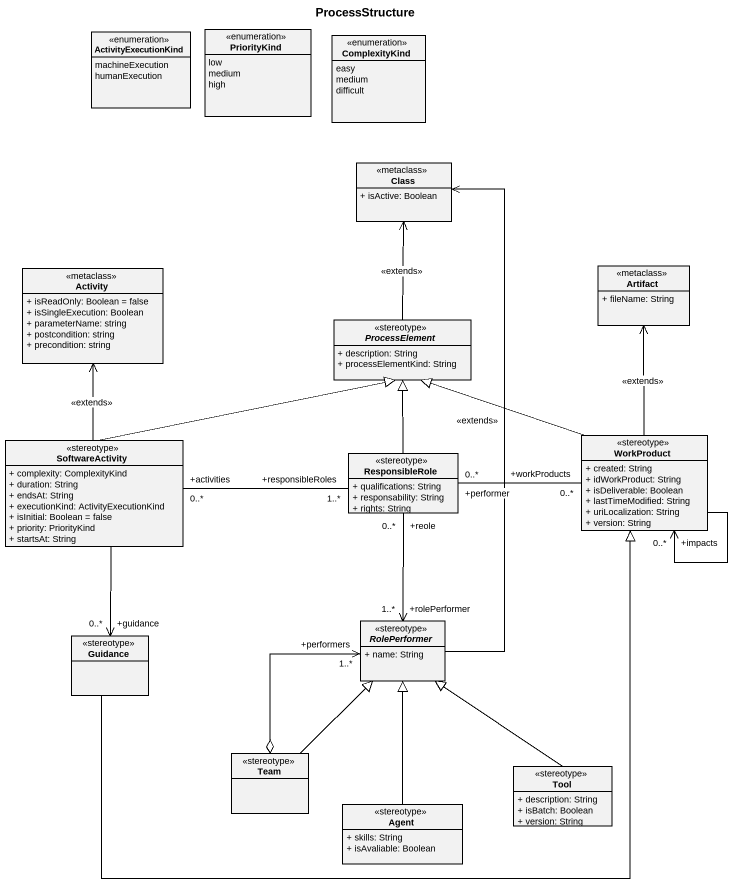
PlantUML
@startuml
title ProcessStructure
hide circle
hide empty members
skinparam classAttributeIconSize 0
enum ActivityExecutionKind {
  machineExecution
  humanExecution
}
enum PriorityKind {
  low
  medium
  high
}
enum ComplexityKind {
  easy
  medium
  difficult
}
class "Class" as Class_ <<metaclass>> {
  + isActive: Boolean
}
class Activity <<metaclass>> {
  + isReadOnly: Boolean = false
  + isSingleExecution: Boolean
  + parameterName: string
  + postcondition: string
  + precondition: string
}
class "Artifact" as Artifact_ <<metaclass>> {
  + fileName: String
}
abstract class ProcessElement <<stereotype>> {
  + description: String
  + processElementKind: String
}
class SoftwareActivity <<stereotype>> {
  + complexity: ComplexityKind
  + duration: String
  + endsAt: String
  + executionKind: ActivityExecutionKind
  + isInitial: Boolean = false
  + priority: PriorityKind
  + startsAt: String
}
class ResponsibleRole <<stereotype>> {
  + qualifications: String
  + responsability: String
  + rights: String
}
class WorkProduct <<stereotype>> {
  + created: String
  + idWorkProduct: String
  + isDeliverable: Boolean
  + lastTimeModified: String
  + uriLocalization: String
  + version: String
}
abstract class RolePerformer <<stereotype>> {
  + name: String
}
class Guidance <<stereotype>>
class Team <<stereotype>>
class Tool <<stereotype>> {
  + description: String
  + isBatch: Boolean
  + version: String
}
class "Agent" as Agent_ <<stereotype>> {
  + skills: String
  + isAvaliable: Boolean
}
ProcessElement -up-> Class_ : <<extends>>
SoftwareActivity -up-> Activity : <<extends>>
SoftwareActivity -right-|> ProcessElement
SoftwareActivity "+activities\n0..*" -right- "+responsibleRoles\n1..*" ResponsibleRole
SoftwareActivity --> "+guidance\n0..*" Guidance
ResponsibleRole -up-|> ProcessElement
ResponsibleRole "+reole\n0..*" --> "+rolePerformer\n1..*" RolePerformer
WorkProduct -up-> Artifact_ : <<extends>>
WorkProduct -left-|> ProcessElement
WorkProduct "+workProducts\n0..*" -left- "+performer\n0..*" ResponsibleRole
WorkProduct "+impacts\n0..*" <-- WorkProduct
RolePerformer -up-> Class_ : <<extends>>
Guidance -right-|> WorkProduct
Team -up-|> RolePerformer
Team o-up-> "+performers\n1..*" RolePerformer
Tool -up-|> RolePerformer
Agent_ -up-|> RolePerformer
@enduml
